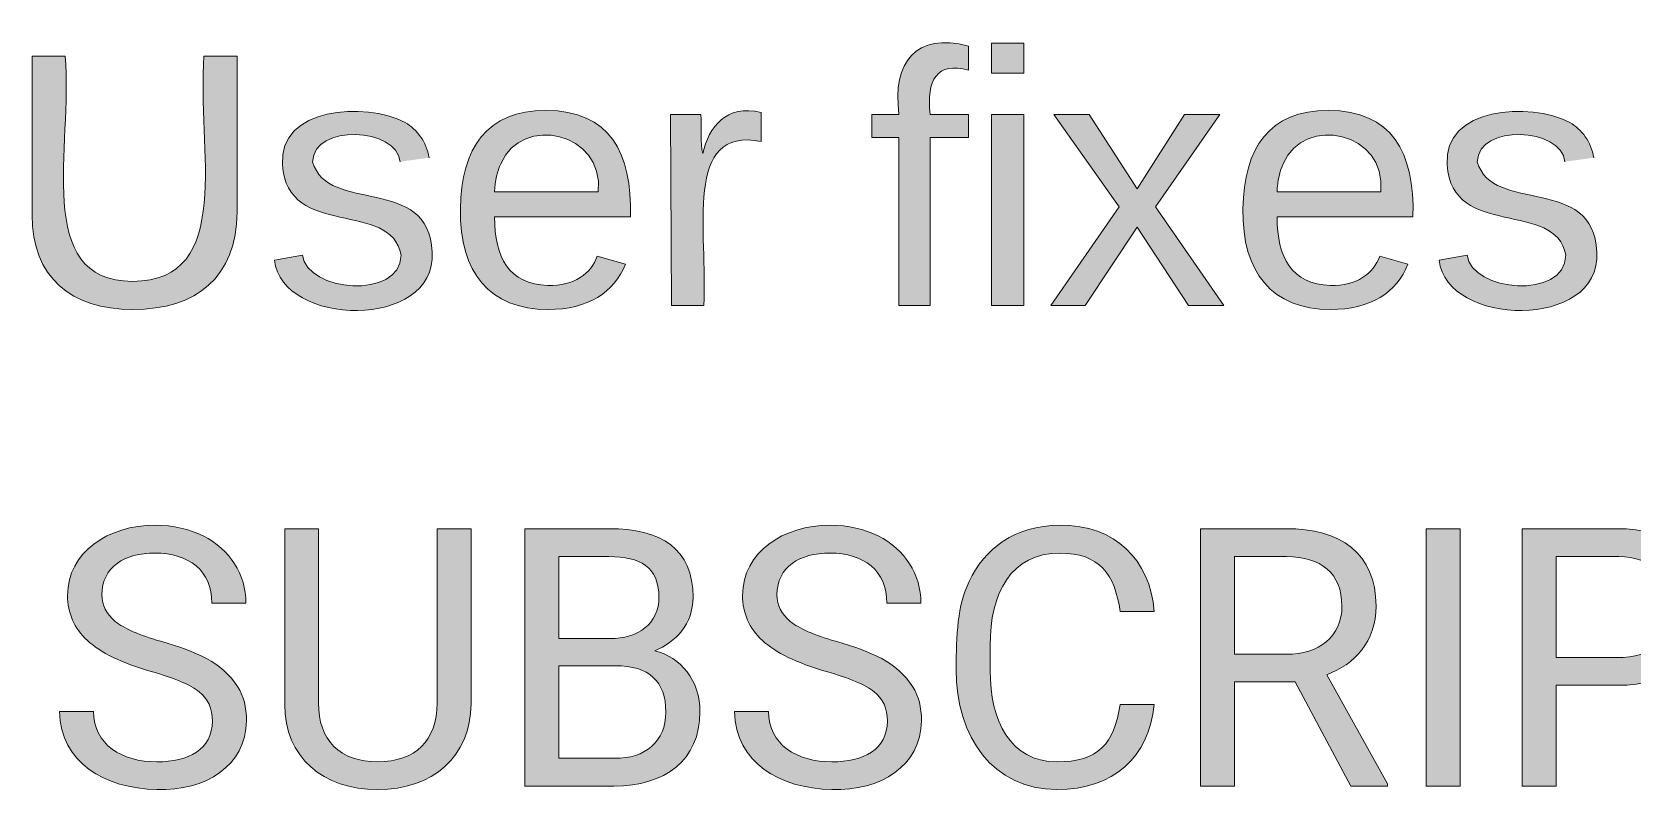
# Model space of a CAD drawing. Extents: x 3 to 1760, y 20 to 1040.
# Drawn here: x 882.3 to 951, y 887.6 to 920.2 of the extents above; entities that cross this region are included whole.
import ezdxf

# ---------------------------------------------------------------- set-up
doc = ezdxf.new("R2010")
doc.units = 0
doc.header["$MEASUREMENT"] = 0
doc.layers.add('Layer 1', color=7, linetype='Continuous', lineweight=0)

# ---------------------------------------------------------------- blocks, each defined once
blk = doc.blocks.new('Block_92')
at = {"layer": 'Layer 1', "true_color": 0x282c33, "transparency": 33554687}
h = blk.add_hatch(color=250, dxfattribs=at)
h.dxf.hatch_style = 2
edge = h.paths.add_edge_path()
edge.add_spline(control_points=[(891.11, 912.47), (891.066, 909.661), (889.381, 908.279), (886.616, 908.279), (883.98, 908.279), (882.295, 909.661), (882.295, 912.34), (882.295, 912.34), (882.295, 919.167), (882.295, 919.167), (882.295, 919.167), (883.721, 919.167), (883.721, 919.167), (884.066, 915.322), (882.295, 909.488), (886.616, 909.488), (891.023, 909.488), (889.381, 915.235), (889.684, 919.167), (889.684, 919.167), (891.11, 919.167), (891.11, 919.167), (891.11, 919.167), (891.11, 912.47), (891.11, 912.47)], knot_values=[0, 0, 0, 0, 1, 1, 1, 2, 2, 2, 3, 3, 3, 4, 4, 4, 5, 5, 5, 6, 6, 6, 7, 7, 7, 8, 8, 8, 8], degree=3, periodic=0)
edge.add_line((891.11, 912.47), (891.11, 912.47))
h = blk.add_hatch(color=250, dxfattribs=at)
h.dxf.hatch_style = 2
edge = h.paths.add_edge_path()
edge.add_spline(control_points=[(898.11, 914.63), (897.98, 916.1), (894.393, 916.272), (894.35, 914.63), (894.998, 912.34), (899.319, 914.112), (899.492, 910.742), (899.665, 907.371), (893.011, 907.544), (892.708, 910.396), (892.708, 910.396), (893.918, 910.612), (893.918, 910.612), (894.091, 909.056), (898.11, 908.667), (898.153, 910.612), (897.721, 913.032), (893.27, 911.26), (893.054, 914.501), (892.881, 916.964), (896.597, 917.223), (898.326, 916.316), (898.844, 916.013), (899.233, 915.495), (899.363, 914.803)], knot_values=[0, 0, 0, 0, 1, 1, 1, 2, 2, 2, 3, 3, 3, 4, 4, 4, 5, 5, 5, 6, 6, 6, 7, 7, 7, 8, 8, 8, 8], degree=3, periodic=0)
edge.add_line((899.363, 914.803), (898.11, 914.63))
h = blk.add_hatch(color=250, dxfattribs=at)
h.dxf.hatch_style = 2
edge = h.paths.add_edge_path()
edge.add_spline(control_points=[(913.622, 915.495), (910.252, 916.186), (911.332, 911.562), (911.159, 908.451), (911.159, 908.451), (909.776, 908.451), (909.776, 908.451), (909.776, 908.451), (909.733, 916.661), (909.733, 916.661), (909.733, 916.661), (911.029, 916.661), (911.029, 916.661), (911.073, 916.143), (910.986, 915.408), (911.116, 914.976), (911.375, 916.143), (912.11, 917.093), (913.622, 916.748), (913.622, 916.748), (913.622, 915.495), (913.622, 915.495)], knot_values=[0, 0, 0, 0, 1, 1, 1, 2, 2, 2, 3, 3, 3, 4, 4, 4, 5, 5, 5, 6, 6, 6, 7, 7, 7, 7], degree=3, periodic=0)
edge.add_line((913.622, 915.495), (913.622, 915.495))
h = blk.add_hatch(color=250, dxfattribs=at)
h.dxf.hatch_style = 2
edge = h.paths.add_edge_path()
edge.add_spline(control_points=[(904.375, 916.834), (907.097, 916.834), (908.091, 915.019), (908.005, 912.254), (908.005, 912.254), (902.171, 912.254), (902.171, 912.254), (902.171, 910.525), (902.776, 909.359), (904.461, 909.316), (905.585, 909.272), (906.319, 909.834), (906.579, 910.569), (906.579, 910.569), (907.789, 910.223), (907.789, 910.223), (907.313, 909.013), (906.19, 908.279), (904.461, 908.279), (901.955, 908.279), (900.659, 909.877), (900.702, 912.6), (900.745, 915.235), (901.826, 916.834), (904.375, 916.834)], knot_values=[0, 0, 0, 0, 1, 1, 1, 2, 2, 2, 3, 3, 3, 4, 4, 4, 5, 5, 5, 6, 6, 6, 7, 7, 7, 8, 8, 8, 8], degree=3, periodic=0)
edge = h.paths.add_edge_path()
edge.add_spline(control_points=[(906.622, 913.334), (906.881, 915.927), (903.338, 916.661), (902.431, 914.544), (902.301, 914.242), (902.171, 913.809), (902.171, 913.334), (902.171, 913.334), (906.622, 913.334), (906.622, 913.334)], knot_values=[0, 0, 0, 0, 1, 1, 1, 2, 2, 2, 3, 3, 3, 3], degree=3, periodic=0)
edge.add_line((906.622, 913.334), (906.622, 913.334))
at = {"layer": 'Layer 1'}
for points, knots in [([(891.11, 912.47), (891.066, 909.661), (889.381, 908.279), (886.616, 908.279), (883.98, 908.279), (882.295, 909.661), (882.295, 912.34), (882.295, 912.34), (882.295, 919.167), (882.295, 919.167), (882.295, 919.167), (883.721, 919.167), (883.721, 919.167), (884.066, 915.322), (882.295, 909.488), (886.616, 909.488), (891.023, 909.488), (889.381, 915.235), (889.684, 919.167), (889.684, 919.167), (891.11, 919.167), (891.11, 919.167), (891.11, 919.167), (891.11, 912.47), (891.11, 912.47)], [0, 0, 0, 0, 1, 1, 1, 2, 2, 2, 3, 3, 3, 4, 4, 4, 5, 5, 5, 6, 6, 6, 7, 7, 7, 8, 8, 8, 8]), ([(898.11, 914.63), (897.98, 916.1), (894.393, 916.272), (894.35, 914.63), (894.998, 912.34), (899.319, 914.112), (899.492, 910.742), (899.665, 907.371), (893.011, 907.544), (892.708, 910.396), (892.708, 910.396), (893.918, 910.612), (893.918, 910.612), (894.091, 909.056), (898.11, 908.667), (898.153, 910.612), (897.721, 913.032), (893.27, 911.26), (893.054, 914.501), (892.881, 916.964), (896.597, 917.223), (898.326, 916.316), (898.844, 916.013), (899.233, 915.495), (899.363, 914.803)], [0, 0, 0, 0, 1, 1, 1, 2, 2, 2, 3, 3, 3, 4, 4, 4, 5, 5, 5, 6, 6, 6, 7, 7, 7, 8, 8, 8, 8]), ([(913.622, 915.495), (910.252, 916.186), (911.332, 911.562), (911.159, 908.451), (911.159, 908.451), (909.776, 908.451), (909.776, 908.451), (909.776, 908.451), (909.733, 916.661), (909.733, 916.661), (909.733, 916.661), (911.029, 916.661), (911.029, 916.661), (911.073, 916.143), (910.986, 915.408), (911.116, 914.976), (911.375, 916.143), (912.11, 917.093), (913.622, 916.748), (913.622, 916.748), (913.622, 915.495), (913.622, 915.495)], [0, 0, 0, 0, 1, 1, 1, 2, 2, 2, 3, 3, 3, 4, 4, 4, 5, 5, 5, 6, 6, 6, 7, 7, 7, 7]), ([(904.375, 916.834), (907.097, 916.834), (908.091, 915.019), (908.005, 912.254), (908.005, 912.254), (902.171, 912.254), (902.171, 912.254), (902.171, 910.525), (902.776, 909.359), (904.461, 909.316), (905.585, 909.272), (906.319, 909.834), (906.579, 910.569), (906.579, 910.569), (907.789, 910.223), (907.789, 910.223), (907.313, 909.013), (906.19, 908.279), (904.461, 908.279), (901.955, 908.279), (900.659, 909.877), (900.702, 912.6), (900.745, 915.235), (901.826, 916.834), (904.375, 916.834)], [0, 0, 0, 0, 1, 1, 1, 2, 2, 2, 3, 3, 3, 4, 4, 4, 5, 5, 5, 6, 6, 6, 7, 7, 7, 8, 8, 8, 8]), ([(906.622, 913.334), (906.881, 915.927), (903.338, 916.661), (902.431, 914.544), (902.301, 914.242), (902.171, 913.809), (902.171, 913.334), (902.171, 913.334), (906.622, 913.334), (906.622, 913.334)], [0, 0, 0, 0, 1, 1, 1, 2, 2, 2, 3, 3, 3, 3])]:
    blk.add_open_spline(points, degree=3, knots=knots, dxfattribs=at)
blk = doc.blocks.new('Block_91')
at = {"layer": 'Layer 1'}
blk.add_blockref('Block_92', (0, 0), dxfattribs=at)
blk = doc.blocks.new('Block_94')
at = {"layer": 'Layer 1', "true_color": 0x282c33, "transparency": 33554687}
h = blk.add_hatch(color=250, dxfattribs=at)
h.dxf.hatch_style = 2
edge = h.paths.add_edge_path()
edge.add_spline(control_points=[(922.523, 918.562), (921.184, 918.951), (920.708, 918.13), (920.881, 916.661), (920.881, 916.661), (922.523, 916.661), (922.523, 916.661), (922.523, 916.661), (922.523, 915.667), (922.523, 915.667), (922.523, 915.667), (920.881, 915.667), (920.881, 915.667), (920.881, 915.667), (920.881, 908.451), (920.881, 908.451), (920.881, 908.451), (919.542, 908.451), (919.542, 908.451), (919.542, 908.451), (919.542, 915.667), (919.542, 915.667), (919.542, 915.667), (918.375, 915.667), (918.375, 915.667), (918.375, 915.667), (918.375, 916.661), (918.375, 916.661), (918.375, 916.661), (919.542, 916.661), (919.542, 916.661), (919.239, 918.908), (920.276, 920.204), (922.523, 919.6), (922.523, 919.6), (922.523, 918.562), (922.523, 918.562)], knot_values=[0, 0, 0, 0, 1, 1, 1, 2, 2, 2, 3, 3, 3, 4, 4, 4, 5, 5, 5, 6, 6, 6, 7, 7, 7, 8, 8, 8, 9, 9, 9, 10, 10, 10, 11, 11, 11, 12, 12, 12, 12], degree=3, periodic=0)
edge.add_line((922.523, 918.562), (922.523, 918.562))
h = blk.add_hatch(color=250, dxfattribs=at)
h.dxf.hatch_style = 2
edge = h.paths.add_edge_path()
edge.add_spline(control_points=[(923.517, 918.433), (923.517, 918.433), (923.517, 919.729), (923.517, 919.729), (923.517, 919.729), (924.9, 919.729), (924.9, 919.729), (924.9, 919.729), (924.9, 918.433), (924.9, 918.433), (924.9, 918.433), (923.517, 918.433), (923.517, 918.433)], knot_values=[0, 0, 0, 0, 1, 1, 1, 2, 2, 2, 3, 3, 3, 4, 4, 4, 4], degree=3, periodic=0)
edge = h.paths.add_edge_path()
edge.add_spline(control_points=[(923.517, 908.451), (923.517, 908.451), (923.517, 916.661), (923.517, 916.661), (923.517, 916.661), (924.9, 916.661), (924.9, 916.661), (924.9, 916.661), (924.9, 908.451), (924.9, 908.451), (924.9, 908.451), (923.517, 908.451), (923.517, 908.451)], knot_values=[0, 0, 0, 0, 1, 1, 1, 2, 2, 2, 3, 3, 3, 4, 4, 4, 4], degree=3, periodic=0)
edge.add_line((923.517, 908.451), (923.517, 908.451))
h = blk.add_hatch(color=250, dxfattribs=at)
h.dxf.hatch_style = 2
edge = h.paths.add_edge_path()
edge.add_spline(control_points=[(948.147, 914.63), (948.017, 916.1), (944.431, 916.272), (944.387, 914.63), (945.035, 912.34), (949.356, 914.112), (949.529, 910.742), (949.702, 907.371), (943.048, 907.544), (942.745, 910.396), (942.745, 910.396), (943.955, 910.612), (943.955, 910.612), (944.128, 909.056), (948.147, 908.667), (948.19, 910.612), (947.758, 913.032), (943.307, 911.26), (943.091, 914.501), (942.918, 916.964), (946.634, 917.223), (948.363, 916.316), (948.881, 916.013), (949.27, 915.495), (949.4, 914.803)], knot_values=[0, 0, 0, 0, 1, 1, 1, 2, 2, 2, 3, 3, 3, 4, 4, 4, 5, 5, 5, 6, 6, 6, 7, 7, 7, 8, 8, 8, 8], degree=3, periodic=0)
edge.add_line((949.4, 914.803), (948.147, 914.63))
h = blk.add_hatch(color=250, dxfattribs=at)
h.dxf.hatch_style = 2
edge = h.paths.add_edge_path()
edge.add_spline(control_points=[(931.986, 908.451), (931.986, 908.451), (929.782, 911.822), (929.782, 911.822), (929.782, 911.822), (927.535, 908.451), (927.535, 908.451), (927.535, 908.451), (926.066, 908.451), (926.066, 908.451), (926.066, 908.451), (929.005, 912.686), (929.005, 912.686), (929.005, 912.686), (926.196, 916.661), (926.196, 916.661), (926.196, 916.661), (927.708, 916.661), (927.708, 916.661), (927.708, 916.661), (929.782, 913.464), (929.782, 913.464), (929.782, 913.464), (931.813, 916.661), (931.813, 916.661), (931.813, 916.661), (933.326, 916.661), (933.326, 916.661), (933.326, 916.661), (930.56, 912.686), (930.56, 912.686), (930.56, 912.686), (933.498, 908.451), (933.498, 908.451), (933.498, 908.451), (931.986, 908.451), (931.986, 908.451)], knot_values=[0, 0, 0, 0, 1, 1, 1, 2, 2, 2, 3, 3, 3, 4, 4, 4, 5, 5, 5, 6, 6, 6, 7, 7, 7, 8, 8, 8, 9, 9, 9, 10, 10, 10, 11, 11, 11, 12, 12, 12, 12], degree=3, periodic=0)
edge.add_line((931.986, 908.451), (931.986, 908.451))
h = blk.add_hatch(color=250, dxfattribs=at)
h.dxf.hatch_style = 2
edge = h.paths.add_edge_path()
edge.add_spline(control_points=[(937.992, 916.834), (940.715, 916.834), (941.708, 915.019), (941.622, 912.254), (941.622, 912.254), (935.789, 912.254), (935.789, 912.254), (935.789, 910.525), (936.394, 909.359), (938.079, 909.316), (939.202, 909.272), (939.937, 909.834), (940.196, 910.569), (940.196, 910.569), (941.406, 910.223), (941.406, 910.223), (940.931, 909.013), (939.807, 908.279), (938.079, 908.279), (935.573, 908.279), (934.276, 909.877), (934.319, 912.6), (934.363, 915.235), (935.443, 916.834), (937.992, 916.834)], knot_values=[0, 0, 0, 0, 1, 1, 1, 2, 2, 2, 3, 3, 3, 4, 4, 4, 5, 5, 5, 6, 6, 6, 7, 7, 7, 8, 8, 8, 8], degree=3, periodic=0)
edge = h.paths.add_edge_path()
edge.add_spline(control_points=[(940.239, 913.334), (940.498, 915.927), (936.955, 916.661), (936.048, 914.544), (935.918, 914.242), (935.789, 913.809), (935.789, 913.334), (935.789, 913.334), (940.239, 913.334), (940.239, 913.334)], knot_values=[0, 0, 0, 0, 1, 1, 1, 2, 2, 2, 3, 3, 3, 3], degree=3, periodic=0)
edge.add_line((940.239, 913.334), (940.239, 913.334))
at = {"layer": 'Layer 1'}
for points, knots in [([(922.523, 918.562), (921.184, 918.951), (920.708, 918.13), (920.881, 916.661), (920.881, 916.661), (922.523, 916.661), (922.523, 916.661), (922.523, 916.661), (922.523, 915.667), (922.523, 915.667), (922.523, 915.667), (920.881, 915.667), (920.881, 915.667), (920.881, 915.667), (920.881, 908.451), (920.881, 908.451), (920.881, 908.451), (919.542, 908.451), (919.542, 908.451), (919.542, 908.451), (919.542, 915.667), (919.542, 915.667), (919.542, 915.667), (918.375, 915.667), (918.375, 915.667), (918.375, 915.667), (918.375, 916.661), (918.375, 916.661), (918.375, 916.661), (919.542, 916.661), (919.542, 916.661), (919.239, 918.908), (920.276, 920.204), (922.523, 919.6), (922.523, 919.6), (922.523, 918.562), (922.523, 918.562)], [0, 0, 0, 0, 1, 1, 1, 2, 2, 2, 3, 3, 3, 4, 4, 4, 5, 5, 5, 6, 6, 6, 7, 7, 7, 8, 8, 8, 9, 9, 9, 10, 10, 10, 11, 11, 11, 12, 12, 12, 12]), ([(923.517, 918.433), (923.517, 918.433), (923.517, 919.729), (923.517, 919.729), (923.517, 919.729), (924.9, 919.729), (924.9, 919.729), (924.9, 919.729), (924.9, 918.433), (924.9, 918.433), (924.9, 918.433), (923.517, 918.433), (923.517, 918.433)], [0, 0, 0, 0, 1, 1, 1, 2, 2, 2, 3, 3, 3, 4, 4, 4, 4]), ([(948.147, 914.63), (948.017, 916.1), (944.431, 916.272), (944.387, 914.63), (945.035, 912.34), (949.356, 914.112), (949.529, 910.742), (949.702, 907.371), (943.048, 907.544), (942.745, 910.396), (942.745, 910.396), (943.955, 910.612), (943.955, 910.612), (944.128, 909.056), (948.147, 908.667), (948.19, 910.612), (947.758, 913.032), (943.307, 911.26), (943.091, 914.501), (942.918, 916.964), (946.634, 917.223), (948.363, 916.316), (948.881, 916.013), (949.27, 915.495), (949.4, 914.803)], [0, 0, 0, 0, 1, 1, 1, 2, 2, 2, 3, 3, 3, 4, 4, 4, 5, 5, 5, 6, 6, 6, 7, 7, 7, 8, 8, 8, 8]), ([(923.517, 908.451), (923.517, 908.451), (923.517, 916.661), (923.517, 916.661), (923.517, 916.661), (924.9, 916.661), (924.9, 916.661), (924.9, 916.661), (924.9, 908.451), (924.9, 908.451), (924.9, 908.451), (923.517, 908.451), (923.517, 908.451)], [0, 0, 0, 0, 1, 1, 1, 2, 2, 2, 3, 3, 3, 4, 4, 4, 4]), ([(931.986, 908.451), (931.986, 908.451), (929.782, 911.822), (929.782, 911.822), (929.782, 911.822), (927.535, 908.451), (927.535, 908.451), (927.535, 908.451), (926.066, 908.451), (926.066, 908.451), (926.066, 908.451), (929.005, 912.686), (929.005, 912.686), (929.005, 912.686), (926.196, 916.661), (926.196, 916.661), (926.196, 916.661), (927.708, 916.661), (927.708, 916.661), (927.708, 916.661), (929.782, 913.464), (929.782, 913.464), (929.782, 913.464), (931.813, 916.661), (931.813, 916.661), (931.813, 916.661), (933.326, 916.661), (933.326, 916.661), (933.326, 916.661), (930.56, 912.686), (930.56, 912.686), (930.56, 912.686), (933.498, 908.451), (933.498, 908.451), (933.498, 908.451), (931.986, 908.451), (931.986, 908.451)], [0, 0, 0, 0, 1, 1, 1, 2, 2, 2, 3, 3, 3, 4, 4, 4, 5, 5, 5, 6, 6, 6, 7, 7, 7, 8, 8, 8, 9, 9, 9, 10, 10, 10, 11, 11, 11, 12, 12, 12, 12]), ([(937.992, 916.834), (940.715, 916.834), (941.708, 915.019), (941.622, 912.254), (941.622, 912.254), (935.789, 912.254), (935.789, 912.254), (935.789, 910.525), (936.394, 909.359), (938.079, 909.316), (939.202, 909.272), (939.937, 909.834), (940.196, 910.569), (940.196, 910.569), (941.406, 910.223), (941.406, 910.223), (940.931, 909.013), (939.807, 908.279), (938.079, 908.279), (935.573, 908.279), (934.276, 909.877), (934.319, 912.6), (934.363, 915.235), (935.443, 916.834), (937.992, 916.834)], [0, 0, 0, 0, 1, 1, 1, 2, 2, 2, 3, 3, 3, 4, 4, 4, 5, 5, 5, 6, 6, 6, 7, 7, 7, 8, 8, 8, 8]), ([(940.239, 913.334), (940.498, 915.927), (936.955, 916.661), (936.048, 914.544), (935.918, 914.242), (935.789, 913.809), (935.789, 913.334), (935.789, 913.334), (940.239, 913.334), (940.239, 913.334)], [0, 0, 0, 0, 1, 1, 1, 2, 2, 2, 3, 3, 3, 3])]:
    blk.add_open_spline(points, degree=3, knots=knots, dxfattribs=at)
blk = doc.blocks.new('Block_93')
at = {"layer": 'Layer 1'}
blk.add_blockref('Block_94', (0, 0), dxfattribs=at)
blk = doc.blocks.new('Block_100')
at = {"layer": 'Layer 1', "true_color": 0x282c33, "transparency": 33554687}
h = blk.add_hatch(color=250, dxfattribs=at)
h.dxf.hatch_style = 2
edge = h.paths.add_edge_path()
edge.add_spline(control_points=[(887.658, 888.838), (889.018, 888.838), (890.043, 889.37), (890.043, 890.593), (890.043, 891.132), (889.853, 891.558), (889.474, 891.854), (889.094, 892.15), (888.403, 892.439), (887.408, 892.727), (886.154, 893.084), (885.243, 893.532), (884.673, 894.056), (884.104, 894.581), (883.823, 895.226), (883.823, 895.993), (883.823, 897.854), (885.577, 899.009), (887.582, 899.009), (889.147, 899.009), (890.385, 898.333), (890.993, 897.353), (891.319, 896.836), (891.486, 896.274), (891.486, 895.659), (891.486, 895.659), (890.021, 895.659), (890.021, 895.659), (890.021, 897.057), (889.041, 897.809), (887.582, 897.809), (886.276, 897.809), (885.311, 897.231), (885.296, 896.016), (885.296, 895.568), (885.494, 895.188), (885.873, 894.877), (886.253, 894.565), (886.899, 894.284), (887.818, 894.018), (889.375, 893.57), (890.438, 893.137), (891.13, 892.074), (891.395, 891.671), (891.509, 891.17), (891.509, 890.608), (891.494, 888.664), (889.755, 887.585), (887.658, 887.646), (885.395, 887.707), (883.549, 888.778), (883.473, 891.003), (883.473, 891.003), (884.939, 891.003), (884.939, 891.003), (884.939, 889.583), (886.154, 888.838), (887.658, 888.838)], knot_values=[0, 0, 0, 0, 1, 1, 1, 2, 2, 2, 3, 3, 3, 4, 4, 4, 5, 5, 5, 6, 6, 6, 7, 7, 7, 8, 8, 8, 9, 9, 9, 10, 10, 10, 11, 11, 11, 12, 12, 12, 13, 13, 13, 14, 14, 14, 15, 15, 15, 16, 16, 16, 17, 17, 17, 18, 18, 18, 19, 19, 19, 19], degree=3, periodic=0)
edge.add_line((887.658, 888.838), (887.658, 888.838))
h = blk.add_hatch(color=250, dxfattribs=at)
h.dxf.hatch_style = 2
edge = h.paths.add_edge_path()
edge.add_spline(control_points=[(897.145, 888.838), (898.771, 888.838), (899.705, 889.757), (899.697, 891.36), (899.697, 891.36), (899.697, 898.857), (899.697, 898.857), (899.697, 898.857), (901.163, 898.857), (901.163, 898.857), (901.163, 898.857), (901.163, 891.337), (901.163, 891.337), (901.14, 889.059), (899.507, 887.646), (897.145, 887.646), (894.798, 887.646), (893.15, 889.021), (893.157, 891.322), (893.157, 891.322), (893.157, 898.857), (893.157, 898.857), (893.157, 898.857), (894.601, 898.857), (894.601, 898.857), (894.601, 898.857), (894.601, 891.368), (894.601, 891.368), (894.593, 889.773), (895.535, 888.838), (897.145, 888.838)], knot_values=[0, 0, 0, 0, 1, 1, 1, 2, 2, 2, 3, 3, 3, 4, 4, 4, 5, 5, 5, 6, 6, 6, 7, 7, 7, 8, 8, 8, 9, 9, 9, 10, 10, 10, 10], degree=3, periodic=0)
edge.add_line((897.145, 888.838), (897.145, 888.838))
h = blk.add_hatch(color=250, dxfattribs=at)
h.dxf.hatch_style = 2
edge = h.paths.add_edge_path()
edge.add_spline(control_points=[(907.331, 888.99), (908.63, 888.975), (909.526, 889.712), (909.526, 890.973), (909.526, 892.302), (908.804, 892.97), (907.353, 892.97), (907.353, 892.97), (904.923, 892.97), (904.923, 892.97), (904.923, 892.97), (904.923, 888.99), (904.923, 888.99), (904.923, 888.99), (907.331, 888.99), (907.331, 888.99)], knot_values=[0, 0, 0, 0, 1, 1, 1, 2, 2, 2, 3, 3, 3, 4, 4, 4, 5, 5, 5, 5], degree=3, periodic=0)
edge = h.paths.add_edge_path()
edge.add_spline(control_points=[(910.992, 890.988), (910.984, 888.899), (909.495, 887.798), (907.3, 887.798), (907.3, 887.798), (903.465, 887.798), (903.465, 887.798), (903.465, 887.798), (903.465, 898.857), (903.465, 898.857), (903.465, 898.857), (907.08, 898.857), (907.08, 898.857), (909.313, 898.864), (910.695, 898.006), (910.695, 895.91), (910.695, 894.748), (909.944, 893.988), (909.055, 893.616), (910.164, 893.327), (910.992, 892.347), (910.992, 890.988)], knot_values=[0, 0, 0, 0, 1, 1, 1, 2, 2, 2, 3, 3, 3, 4, 4, 4, 5, 5, 5, 6, 6, 6, 7, 7, 7, 7], degree=3, periodic=0)
edge = h.paths.add_edge_path()
edge.add_spline(control_points=[(909.23, 895.917), (909.214, 897.224), (908.44, 897.657), (907.08, 897.657), (907.08, 897.657), (904.923, 897.657), (904.923, 897.657), (904.923, 897.657), (904.923, 894.14), (904.923, 894.14), (904.923, 894.14), (907.126, 894.14), (907.126, 894.14), (908.318, 894.117), (909.237, 894.778), (909.23, 895.917)], knot_values=[0, 0, 0, 0, 1, 1, 1, 2, 2, 2, 3, 3, 3, 4, 4, 4, 5, 5, 5, 5], degree=3, periodic=0)
edge.add_line((909.23, 895.917), (909.23, 895.917))
h = blk.add_hatch(color=250, dxfattribs=at)
h.dxf.hatch_style = 2
edge = h.paths.add_edge_path()
edge.add_spline(control_points=[(916.658, 888.838), (918.018, 888.838), (919.043, 889.37), (919.043, 890.593), (919.043, 891.132), (918.853, 891.558), (918.473, 891.854), (918.093, 892.15), (917.402, 892.439), (916.407, 892.727), (915.154, 893.084), (914.243, 893.532), (913.673, 894.056), (913.103, 894.581), (912.822, 895.226), (912.822, 895.993), (912.822, 897.854), (914.577, 899.009), (916.582, 899.009), (918.147, 899.009), (919.385, 898.333), (919.992, 897.353), (920.319, 896.836), (920.486, 896.274), (920.486, 895.659), (920.486, 895.659), (919.02, 895.659), (919.02, 895.659), (919.02, 897.057), (918.04, 897.809), (916.582, 897.809), (915.276, 897.809), (914.311, 897.231), (914.296, 896.016), (914.296, 895.568), (914.493, 895.188), (914.873, 894.877), (915.253, 894.565), (915.898, 894.284), (916.817, 894.018), (918.375, 893.57), (919.438, 893.137), (920.129, 892.074), (920.395, 891.671), (920.509, 891.17), (920.509, 890.608), (920.494, 888.664), (918.754, 887.585), (916.658, 887.646), (914.394, 887.707), (912.549, 888.778), (912.473, 891.003), (912.473, 891.003), (913.939, 891.003), (913.939, 891.003), (913.939, 889.583), (915.154, 888.838), (916.658, 888.838)], knot_values=[0, 0, 0, 0, 1, 1, 1, 2, 2, 2, 3, 3, 3, 4, 4, 4, 5, 5, 5, 6, 6, 6, 7, 7, 7, 8, 8, 8, 9, 9, 9, 10, 10, 10, 11, 11, 11, 12, 12, 12, 13, 13, 13, 14, 14, 14, 15, 15, 15, 16, 16, 16, 17, 17, 17, 18, 18, 18, 19, 19, 19, 19], degree=3, periodic=0)
edge.add_line((916.658, 888.838), (916.658, 888.838))
h = blk.add_hatch(color=250, dxfattribs=at)
h.dxf.hatch_style = 2
edge = h.paths.add_edge_path()
edge.add_spline(control_points=[(926.319, 888.838), (928.127, 888.838), (928.773, 889.613), (929.046, 891.307), (929.046, 891.307), (930.512, 891.307), (930.512, 891.307), (930.269, 889.051), (928.78, 887.646), (926.319, 887.646), (923.577, 887.646), (921.998, 889.917), (921.998, 892.811), (921.998, 894.307), (922.058, 895.545), (922.552, 896.586), (923.22, 897.998), (924.504, 898.994), (926.449, 899.009), (928.849, 899.024), (930.315, 897.528), (930.512, 895.302), (930.512, 895.302), (929.046, 895.302), (929.046, 895.302), (928.811, 896.912), (928.15, 897.809), (926.449, 897.809), (924.383, 897.809), (923.433, 896.107), (923.463, 893.836), (923.463, 893.836), (923.463, 892.765), (923.463, 892.765), (923.441, 890.623), (924.337, 888.838), (926.319, 888.838)], knot_values=[0, 0, 0, 0, 1, 1, 1, 2, 2, 2, 3, 3, 3, 4, 4, 4, 5, 5, 5, 6, 6, 6, 7, 7, 7, 8, 8, 8, 9, 9, 9, 10, 10, 10, 11, 11, 11, 12, 12, 12, 12], degree=3, periodic=0)
edge.add_line((926.319, 888.838), (926.319, 888.838))
h = blk.add_hatch(color=250, dxfattribs=at)
h.dxf.hatch_style = 2
edge = h.paths.add_edge_path()
edge.add_spline(control_points=[(940.037, 895.53), (940.037, 894.003), (939.11, 893.023), (937.925, 892.583), (937.925, 892.583), (940.523, 887.889), (940.523, 887.889), (940.523, 887.889), (940.523, 887.798), (940.523, 887.798), (940.523, 887.798), (938.958, 887.798), (938.958, 887.798), (938.958, 887.798), (936.558, 892.272), (936.558, 892.272), (936.558, 892.272), (933.96, 892.272), (933.96, 892.272), (933.96, 892.272), (933.96, 887.798), (933.96, 887.798), (933.96, 887.798), (932.495, 887.798), (932.495, 887.798), (932.495, 887.798), (932.495, 898.857), (932.495, 898.857), (932.495, 898.857), (936.156, 898.857), (936.156, 898.857), (938.51, 898.872), (940.037, 897.801), (940.037, 895.53)], knot_values=[0, 0, 0, 0, 1, 1, 1, 2, 2, 2, 3, 3, 3, 4, 4, 4, 5, 5, 5, 6, 6, 6, 7, 7, 7, 8, 8, 8, 9, 9, 9, 10, 10, 10, 11, 11, 11, 11], degree=3, periodic=0)
edge = h.paths.add_edge_path()
edge.add_spline(control_points=[(938.571, 895.53), (938.571, 896.95), (937.659, 897.657), (936.194, 897.657), (936.194, 897.657), (933.96, 897.657), (933.96, 897.657), (933.96, 897.657), (933.96, 893.464), (933.96, 893.464), (933.96, 893.464), (936.201, 893.464), (936.201, 893.464), (937.561, 893.441), (938.579, 894.231), (938.571, 895.53)], knot_values=[0, 0, 0, 0, 1, 1, 1, 2, 2, 2, 3, 3, 3, 4, 4, 4, 5, 5, 5, 5], degree=3, periodic=0)
edge.add_line((938.571, 895.53), (938.571, 895.53))
h = blk.add_hatch(color=250, dxfattribs=at)
h.dxf.hatch_style = 2
edge = h.paths.add_edge_path()
edge.add_spline(control_points=[(943.645, 887.798), (943.645, 887.798), (942.186, 887.798), (942.186, 887.798), (942.186, 887.798), (942.186, 898.857), (942.186, 898.857), (942.186, 898.857), (943.645, 898.857), (943.645, 898.857), (943.645, 898.857), (943.645, 887.798), (943.645, 887.798)], knot_values=[0, 0, 0, 0, 1, 1, 1, 2, 2, 2, 3, 3, 3, 4, 4, 4, 4], degree=3, periodic=0)
edge.add_line((943.645, 887.798), (943.645, 887.798))
h = blk.add_hatch(color=250, dxfattribs=at)
h.dxf.hatch_style = 2
edge = h.paths.add_edge_path()
edge.add_spline(control_points=[(954.263, 895.477), (954.256, 893.221), (952.729, 892.127), (950.374, 892.127), (950.374, 892.127), (947.769, 892.127), (947.769, 892.127), (947.769, 892.127), (947.769, 887.798), (947.769, 887.798), (947.769, 887.798), (946.311, 887.798), (946.311, 887.798), (946.311, 887.798), (946.311, 898.857), (946.311, 898.857), (946.311, 898.857), (950.389, 898.857), (950.389, 898.857), (952.645, 898.902), (954.263, 897.611), (954.263, 895.477)], knot_values=[0, 0, 0, 0, 1, 1, 1, 2, 2, 2, 3, 3, 3, 4, 4, 4, 5, 5, 5, 6, 6, 6, 7, 7, 7, 7], degree=3, periodic=0)
edge = h.paths.add_edge_path()
edge.add_spline(control_points=[(952.805, 895.462), (952.812, 896.814), (951.848, 897.649), (950.473, 897.657), (950.473, 897.657), (947.769, 897.657), (947.769, 897.657), (947.769, 897.657), (947.769, 893.32), (947.769, 893.32), (947.769, 893.32), (950.389, 893.32), (950.389, 893.32), (951.878, 893.312), (952.805, 894.018), (952.805, 895.462)], knot_values=[0, 0, 0, 0, 1, 1, 1, 2, 2, 2, 3, 3, 3, 4, 4, 4, 5, 5, 5, 5], degree=3, periodic=0)
edge.add_line((952.805, 895.462), (952.805, 895.462))
at = {"layer": 'Layer 1'}
for points, knots in [([(887.658, 888.838), (889.018, 888.838), (890.043, 889.37), (890.043, 890.593), (890.043, 891.132), (889.853, 891.558), (889.474, 891.854), (889.094, 892.15), (888.403, 892.439), (887.408, 892.727), (886.154, 893.084), (885.243, 893.532), (884.673, 894.056), (884.104, 894.581), (883.823, 895.226), (883.823, 895.993), (883.823, 897.854), (885.577, 899.009), (887.582, 899.009), (889.147, 899.009), (890.385, 898.333), (890.993, 897.353), (891.319, 896.836), (891.486, 896.274), (891.486, 895.659), (891.486, 895.659), (890.021, 895.659), (890.021, 895.659), (890.021, 897.057), (889.041, 897.809), (887.582, 897.809), (886.276, 897.809), (885.311, 897.231), (885.296, 896.016), (885.296, 895.568), (885.494, 895.188), (885.873, 894.877), (886.253, 894.565), (886.899, 894.284), (887.818, 894.018), (889.375, 893.57), (890.438, 893.137), (891.13, 892.074), (891.395, 891.671), (891.509, 891.17), (891.509, 890.608), (891.494, 888.664), (889.755, 887.585), (887.658, 887.646), (885.395, 887.707), (883.549, 888.778), (883.473, 891.003), (883.473, 891.003), (884.939, 891.003), (884.939, 891.003), (884.939, 889.583), (886.154, 888.838), (887.658, 888.838)], [0, 0, 0, 0, 1, 1, 1, 2, 2, 2, 3, 3, 3, 4, 4, 4, 5, 5, 5, 6, 6, 6, 7, 7, 7, 8, 8, 8, 9, 9, 9, 10, 10, 10, 11, 11, 11, 12, 12, 12, 13, 13, 13, 14, 14, 14, 15, 15, 15, 16, 16, 16, 17, 17, 17, 18, 18, 18, 19, 19, 19, 19]), ([(897.145, 888.838), (898.771, 888.838), (899.705, 889.757), (899.697, 891.36), (899.697, 891.36), (899.697, 898.857), (899.697, 898.857), (899.697, 898.857), (901.163, 898.857), (901.163, 898.857), (901.163, 898.857), (901.163, 891.337), (901.163, 891.337), (901.14, 889.059), (899.507, 887.646), (897.145, 887.646), (894.798, 887.646), (893.15, 889.021), (893.157, 891.322), (893.157, 891.322), (893.157, 898.857), (893.157, 898.857), (893.157, 898.857), (894.601, 898.857), (894.601, 898.857), (894.601, 898.857), (894.601, 891.368), (894.601, 891.368), (894.593, 889.773), (895.535, 888.838), (897.145, 888.838)], [0, 0, 0, 0, 1, 1, 1, 2, 2, 2, 3, 3, 3, 4, 4, 4, 5, 5, 5, 6, 6, 6, 7, 7, 7, 8, 8, 8, 9, 9, 9, 10, 10, 10, 10]), ([(910.992, 890.988), (910.984, 888.899), (909.495, 887.798), (907.3, 887.798), (907.3, 887.798), (903.465, 887.798), (903.465, 887.798), (903.465, 887.798), (903.465, 898.857), (903.465, 898.857), (903.465, 898.857), (907.08, 898.857), (907.08, 898.857), (909.313, 898.864), (910.695, 898.006), (910.695, 895.91), (910.695, 894.748), (909.944, 893.988), (909.055, 893.616), (910.164, 893.327), (910.992, 892.347), (910.992, 890.988)], [0, 0, 0, 0, 1, 1, 1, 2, 2, 2, 3, 3, 3, 4, 4, 4, 5, 5, 5, 6, 6, 6, 7, 7, 7, 7]), ([(916.658, 888.838), (918.018, 888.838), (919.043, 889.37), (919.043, 890.593), (919.043, 891.132), (918.853, 891.558), (918.473, 891.854), (918.093, 892.15), (917.402, 892.439), (916.407, 892.727), (915.154, 893.084), (914.243, 893.532), (913.673, 894.056), (913.103, 894.581), (912.822, 895.226), (912.822, 895.993), (912.822, 897.854), (914.577, 899.009), (916.582, 899.009), (918.147, 899.009), (919.385, 898.333), (919.992, 897.353), (920.319, 896.836), (920.486, 896.274), (920.486, 895.659), (920.486, 895.659), (919.02, 895.659), (919.02, 895.659), (919.02, 897.057), (918.04, 897.809), (916.582, 897.809), (915.276, 897.809), (914.311, 897.231), (914.296, 896.016), (914.296, 895.568), (914.493, 895.188), (914.873, 894.877), (915.253, 894.565), (915.898, 894.284), (916.817, 894.018), (918.375, 893.57), (919.438, 893.137), (920.129, 892.074), (920.395, 891.671), (920.509, 891.17), (920.509, 890.608), (920.494, 888.664), (918.754, 887.585), (916.658, 887.646), (914.394, 887.707), (912.549, 888.778), (912.473, 891.003), (912.473, 891.003), (913.939, 891.003), (913.939, 891.003), (913.939, 889.583), (915.154, 888.838), (916.658, 888.838)], [0, 0, 0, 0, 1, 1, 1, 2, 2, 2, 3, 3, 3, 4, 4, 4, 5, 5, 5, 6, 6, 6, 7, 7, 7, 8, 8, 8, 9, 9, 9, 10, 10, 10, 11, 11, 11, 12, 12, 12, 13, 13, 13, 14, 14, 14, 15, 15, 15, 16, 16, 16, 17, 17, 17, 18, 18, 18, 19, 19, 19, 19]), ([(926.319, 888.838), (928.127, 888.838), (928.773, 889.613), (929.046, 891.307), (929.046, 891.307), (930.512, 891.307), (930.512, 891.307), (930.269, 889.051), (928.78, 887.646), (926.319, 887.646), (923.577, 887.646), (921.998, 889.917), (921.998, 892.811), (921.998, 894.307), (922.058, 895.545), (922.552, 896.586), (923.22, 897.998), (924.504, 898.994), (926.449, 899.009), (928.849, 899.024), (930.315, 897.528), (930.512, 895.302), (930.512, 895.302), (929.046, 895.302), (929.046, 895.302), (928.811, 896.912), (928.15, 897.809), (926.449, 897.809), (924.383, 897.809), (923.433, 896.107), (923.463, 893.836), (923.463, 893.836), (923.463, 892.765), (923.463, 892.765), (923.441, 890.623), (924.337, 888.838), (926.319, 888.838)], [0, 0, 0, 0, 1, 1, 1, 2, 2, 2, 3, 3, 3, 4, 4, 4, 5, 5, 5, 6, 6, 6, 7, 7, 7, 8, 8, 8, 9, 9, 9, 10, 10, 10, 11, 11, 11, 12, 12, 12, 12]), ([(940.037, 895.53), (940.037, 894.003), (939.11, 893.023), (937.925, 892.583), (937.925, 892.583), (940.523, 887.889), (940.523, 887.889), (940.523, 887.889), (940.523, 887.798), (940.523, 887.798), (940.523, 887.798), (938.958, 887.798), (938.958, 887.798), (938.958, 887.798), (936.558, 892.272), (936.558, 892.272), (936.558, 892.272), (933.96, 892.272), (933.96, 892.272), (933.96, 892.272), (933.96, 887.798), (933.96, 887.798), (933.96, 887.798), (932.495, 887.798), (932.495, 887.798), (932.495, 887.798), (932.495, 898.857), (932.495, 898.857), (932.495, 898.857), (936.156, 898.857), (936.156, 898.857), (938.51, 898.872), (940.037, 897.801), (940.037, 895.53)], [0, 0, 0, 0, 1, 1, 1, 2, 2, 2, 3, 3, 3, 4, 4, 4, 5, 5, 5, 6, 6, 6, 7, 7, 7, 8, 8, 8, 9, 9, 9, 10, 10, 10, 11, 11, 11, 11]), ([(943.645, 887.798), (943.645, 887.798), (942.186, 887.798), (942.186, 887.798), (942.186, 887.798), (942.186, 898.857), (942.186, 898.857), (942.186, 898.857), (943.645, 898.857), (943.645, 898.857), (943.645, 898.857), (943.645, 887.798), (943.645, 887.798)], [0, 0, 0, 0, 1, 1, 1, 2, 2, 2, 3, 3, 3, 4, 4, 4, 4]), ([(954.263, 895.477), (954.256, 893.221), (952.729, 892.127), (950.374, 892.127), (950.374, 892.127), (947.769, 892.127), (947.769, 892.127), (947.769, 892.127), (947.769, 887.798), (947.769, 887.798), (947.769, 887.798), (946.311, 887.798), (946.311, 887.798), (946.311, 887.798), (946.311, 898.857), (946.311, 898.857), (946.311, 898.857), (950.389, 898.857), (950.389, 898.857), (952.645, 898.902), (954.263, 897.611), (954.263, 895.477)], [0, 0, 0, 0, 1, 1, 1, 2, 2, 2, 3, 3, 3, 4, 4, 4, 5, 5, 5, 6, 6, 6, 7, 7, 7, 7]), ([(909.23, 895.917), (909.214, 897.224), (908.44, 897.657), (907.08, 897.657), (907.08, 897.657), (904.923, 897.657), (904.923, 897.657), (904.923, 897.657), (904.923, 894.14), (904.923, 894.14), (904.923, 894.14), (907.126, 894.14), (907.126, 894.14), (908.318, 894.117), (909.237, 894.778), (909.23, 895.917)], [0, 0, 0, 0, 1, 1, 1, 2, 2, 2, 3, 3, 3, 4, 4, 4, 5, 5, 5, 5]), ([(938.571, 895.53), (938.571, 896.95), (937.659, 897.657), (936.194, 897.657), (936.194, 897.657), (933.96, 897.657), (933.96, 897.657), (933.96, 897.657), (933.96, 893.464), (933.96, 893.464), (933.96, 893.464), (936.201, 893.464), (936.201, 893.464), (937.561, 893.441), (938.579, 894.231), (938.571, 895.53)], [0, 0, 0, 0, 1, 1, 1, 2, 2, 2, 3, 3, 3, 4, 4, 4, 5, 5, 5, 5]), ([(952.805, 895.462), (952.812, 896.814), (951.848, 897.649), (950.473, 897.657), (950.473, 897.657), (947.769, 897.657), (947.769, 897.657), (947.769, 897.657), (947.769, 893.32), (947.769, 893.32), (947.769, 893.32), (950.389, 893.32), (950.389, 893.32), (951.878, 893.312), (952.805, 894.018), (952.805, 895.462)], [0, 0, 0, 0, 1, 1, 1, 2, 2, 2, 3, 3, 3, 4, 4, 4, 5, 5, 5, 5]), ([(907.331, 888.99), (908.63, 888.975), (909.526, 889.712), (909.526, 890.973), (909.526, 892.302), (908.804, 892.97), (907.353, 892.97), (907.353, 892.97), (904.923, 892.97), (904.923, 892.97), (904.923, 892.97), (904.923, 888.99), (904.923, 888.99), (904.923, 888.99), (907.331, 888.99), (907.331, 888.99)], [0, 0, 0, 0, 1, 1, 1, 2, 2, 2, 3, 3, 3, 4, 4, 4, 5, 5, 5, 5])]:
    blk.add_open_spline(points, degree=3, knots=knots, dxfattribs=at)
blk = doc.blocks.new('Block_99')
at = {"layer": 'Layer 1'}
blk.add_blockref('Block_100', (0, 0), dxfattribs=at)
blk = doc.blocks.new('Block_0')
at = {"layer": 'Layer 1'}
for name in ['Block_93', 'Block_91', 'Block_99']:
    blk.add_blockref(name, (0, 0), dxfattribs=at)

msp = doc.modelspace()

# ---------------------------------------------------------------- block references
at = {"layer": 'Layer 1'}
msp.add_blockref('Block_0', (0, 0), dxfattribs=at)

doc.saveas('drawing.dxf')
